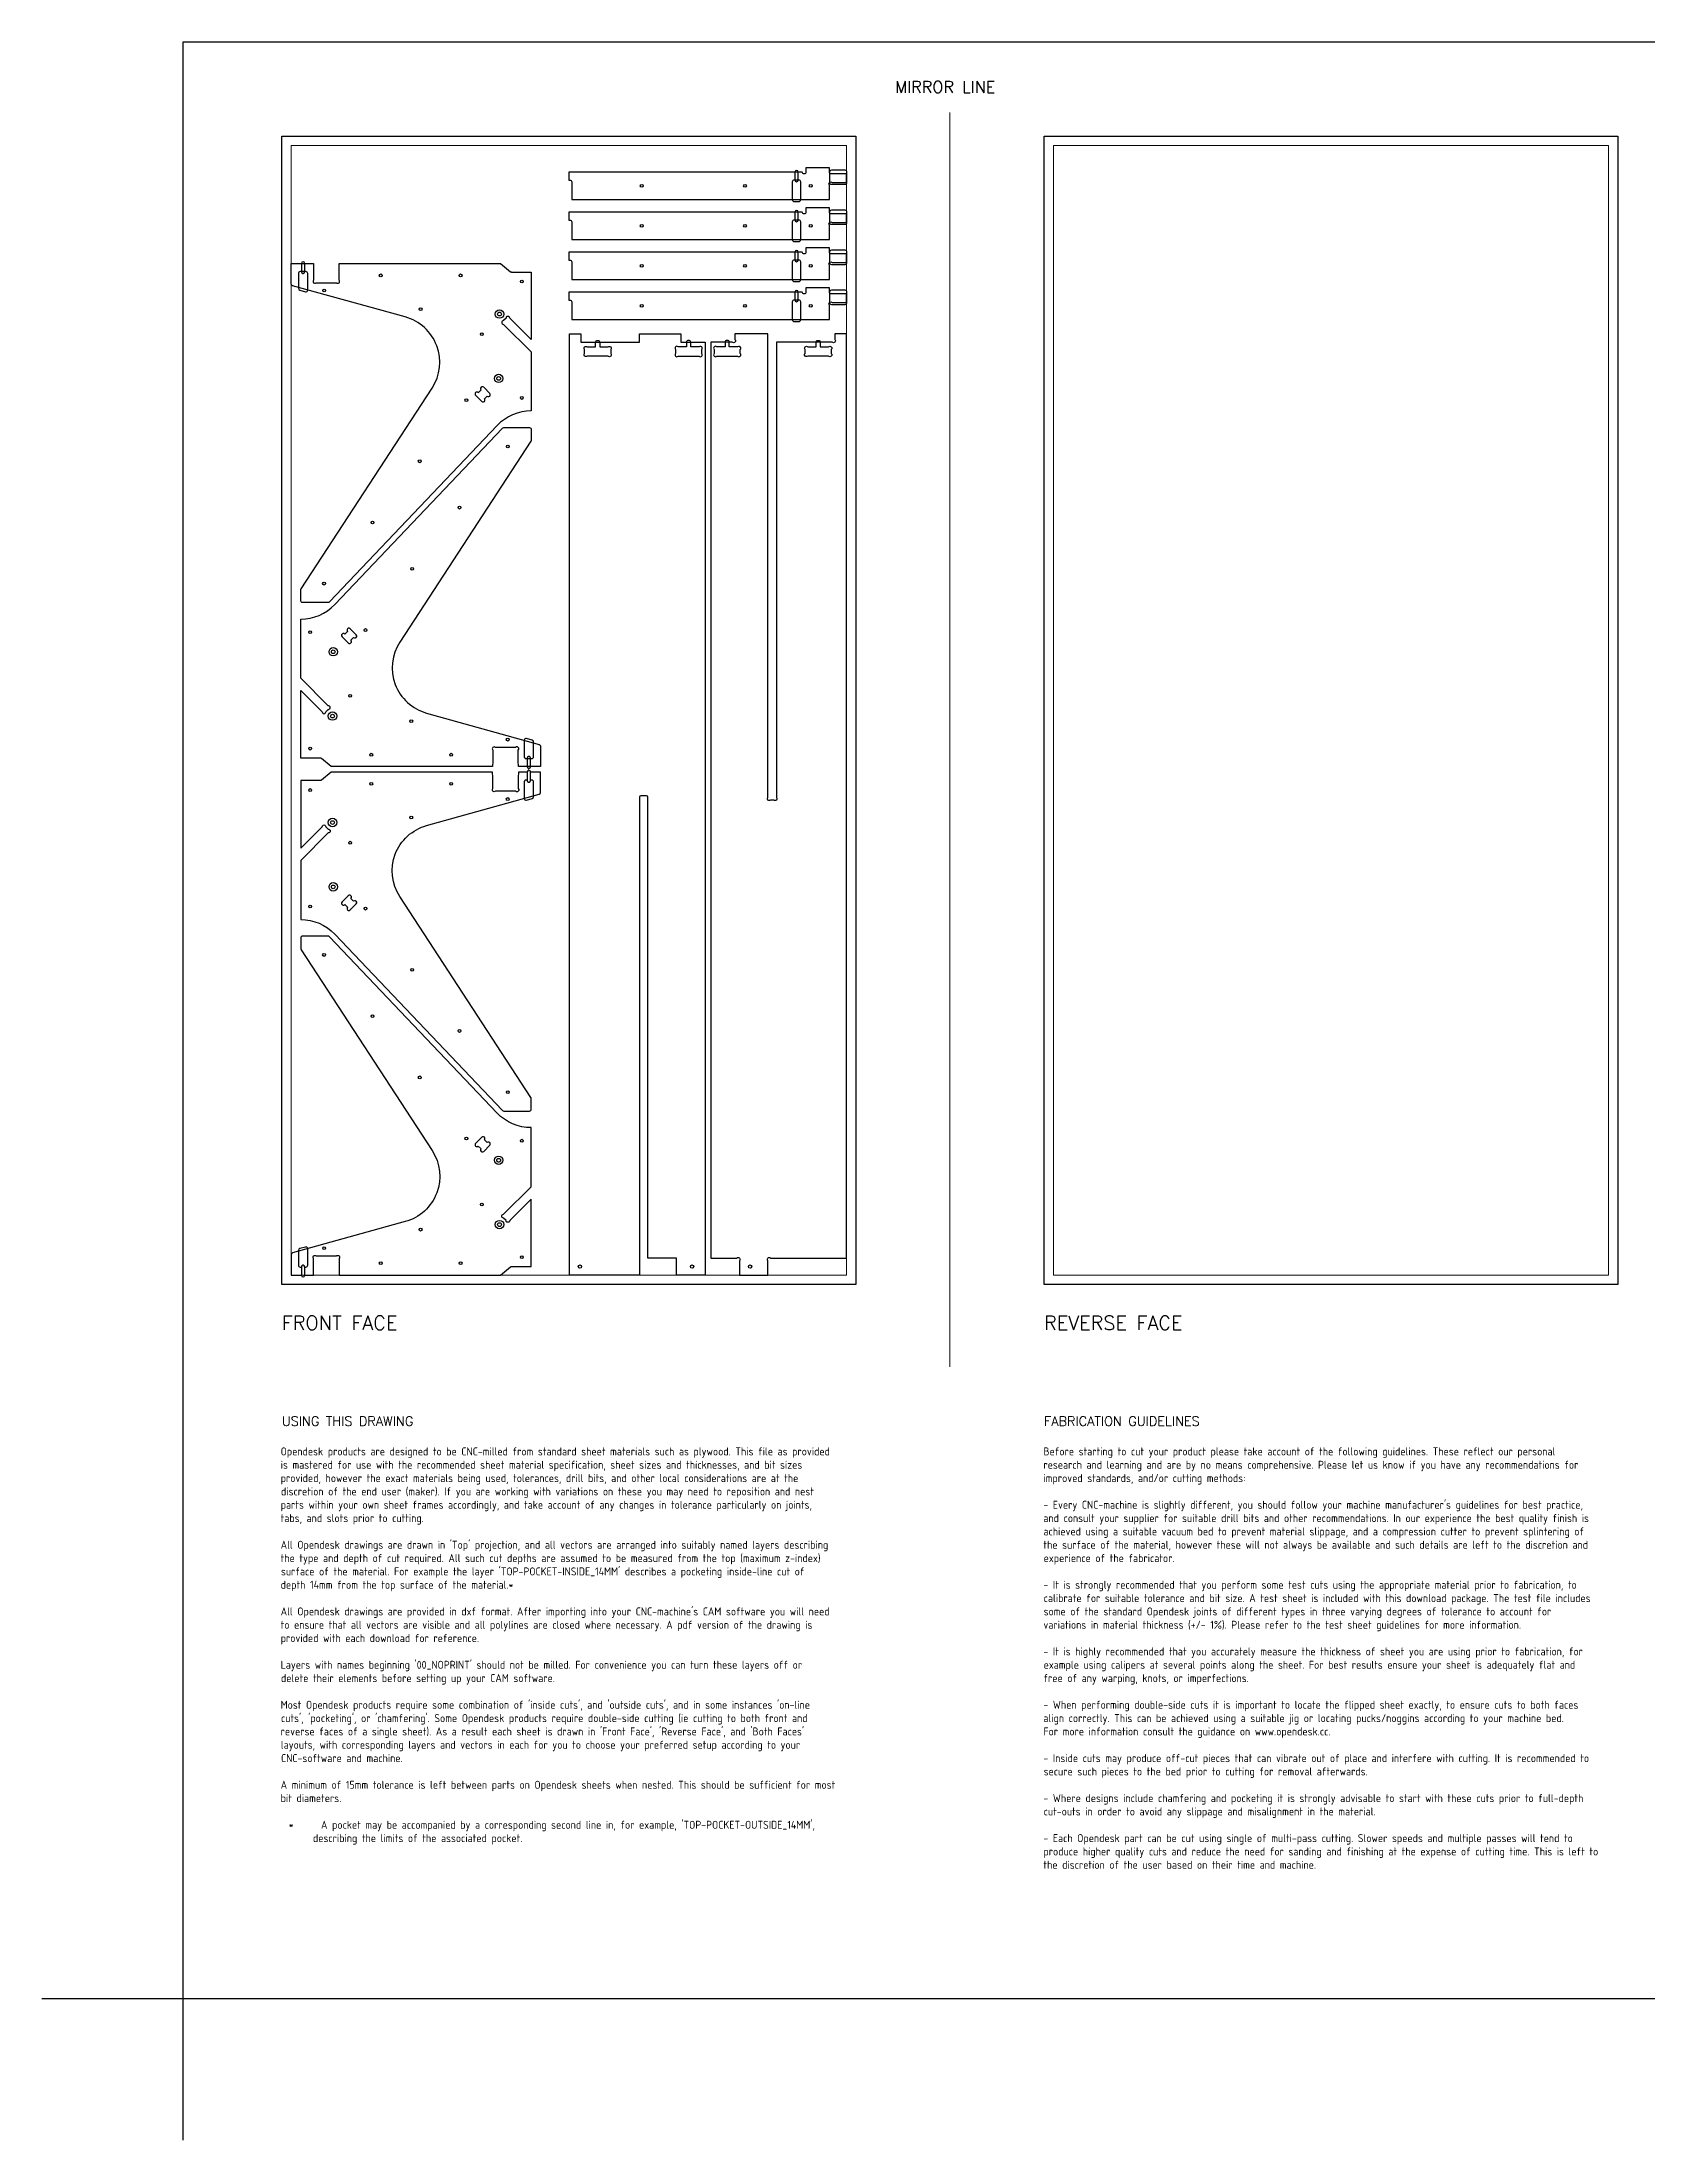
# Model space of a CAD drawing. Header units: millimetres. Extents: x -300 to 5880, y -300 to 4158.
# Drawn here: x -300 to 3112, y -300 to 4158 of the extents above; entities that cross this region are included whole.
import ezdxf
from ezdxf.enums import TextEntityAlignment as Align

# ---------------------------------------------------------------- set-up
doc = ezdxf.new("R2010")
doc.units = ezdxf.units.MM
doc.layers.add('00-NOPRINT_TEXT', color=7, linetype='Continuous', lineweight=25)
doc.layers.add('00_NOPRINT_TOLERANCE', color=7, linetype='Continuous', lineweight=5)
for name, color, linetype, lineweight, true_color in [('BOARD_$TH-NOMINAL', 3, 'Continuous', 30, 0x00ff00), ('TOP-CUT-INSIDE_18.000MM', 1, 'Continuous', 25, 0xff1c00), ('TOP-CUT-OUTSIDE_18.000MM', 220, 'Continuous', 25, 0xff00d1), ('TOP-HOLE-6.000MM-DIAM_14.000MM', 220, 'Continuous', 25, 0xff00c7), ('TOP-HOLE-6.000MM-DIAM_18.000MM', 3, 'Continuous', 25, 0x00ff0c), ('TOP-HOLE-7.000MM-DIAM_18.000MM', 3, 'Continuous', 25, 0x00ff0c), ('TOP-HOLE-8.000MM-DIAM_18.000MM', 3, 'Continuous', 25, 0x00ff0c), ('TOP-POCKET-INSIDE_16.000MM', 20, 'Continuous', 25, 0xff2100), ('TOP-POCKET-INSIDE_3.500MM', 140, 'Continuous', 25, 0x00c8ff), ('TOP-POCKET-INSIDE_4.000MM', 160, 'Continuous', 25, 0x0026ff), ('TOP-POCKET-INSIDE_6.000MM', 6, 'Continuous', 25, 0xff00e0), ('TOP-POCKET-INSIDE_9.000MM', 60, 'Continuous', 25, 0xb0ff00)]:
    doc.layers.add(name, color=color, linetype=linetype, lineweight=lineweight, true_color=true_color)
doc.styles.add('OD-ISOCP-17_240', font='isocp.shx')
doc.styles.add('OD-ISOCP-17_241', font='isocp.shx')
doc.styles.add('OD-ISOCP-17_242', font='isocp.shx')
doc.styles.add('OD-ISOCP-17_243', font='isocp.shx')
doc.styles.add('OD-ISOCP-17_244', font='isocp.shx')
doc.styles.add('OD-ISOCP-17_245', font='isocp.shx')
doc.styles.add('OD-ISOCP-17_246', font='isocp.shx')
doc.styles.add('OD-ISOCP-17_247', font='isocp.shx')
doc.styles.add('OD-ISOCP-17_248', font='isocp.shx')
doc.styles.add('OD-ISOCP-17_249', font='isocp.shx')
doc.styles.add('OD-ISOCP-17_250', font='isocp.shx')
doc.styles.add('OD-ISOCP-17_251', font='isocp.shx')
doc.styles.add('OD-ISOCP-17_252', font='isocp.shx')
doc.styles.add('OD-ISOCP-17_253', font='isocp.shx')
doc.styles.add('OD-ISOCP-17_254', font='isocp.shx')
doc.styles.add('OD-ISOCP-17_255', font='isocp.shx')
doc.styles.add('OD-ISOCP-17_256', font='isocp.shx')
doc.styles.add('OD-ISOCP-17_257', font='isocp.shx')
doc.styles.add('OD-ISOCP-17_258', font='isocp.shx')
doc.styles.add('OD-ISOCP-17_259', font='isocp.shx')
doc.styles.add('OD-ISOCP-17_260', font='isocp.shx')
doc.styles.add('OD-ISOCP-17_261', font='isocp.shx')
doc.styles.add('OD-ISOCP-17_262', font='isocp.shx')
doc.styles.add('OD-ISOCP-17_263', font='isocp.shx')
doc.styles.add('OD-ISOCP-17_264', font='isocp.shx')
doc.styles.add('OD-ISOCP-17_265', font='isocp.shx')
doc.styles.add('OD-ISOCP-17_266', font='isocp.shx')
doc.styles.add('OD-ISOCP-17_267', font='isocp.shx')
doc.styles.add('OD-ISOCP-17_268', font='isocp.shx')
doc.styles.add('OD-ISOCP-17_269', font='isocp.shx')
doc.styles.add('OD-ISOCP-17_270', font='isocp.shx')
doc.styles.add('OD-ISOCP-17_271', font='isocp.shx')
doc.styles.add('OD-ISOCP-17_272', font='isocp.shx')
doc.styles.add('OD-ISOCP-17_273', font='isocp.shx')
doc.styles.add('OD-ISOCP-17_274', font='isocp.shx')
doc.styles.add('OD-ISOCP-17_275', font='isocp.shx')
doc.styles.add('OD-ISOCP-17_276', font='isocp.shx')
doc.styles.add('OD-ISOCP-17_277', font='isocp.shx')
doc.styles.add('OD-ISOCP-17_278', font='isocp.shx')
doc.styles.add('OD-ISOCP-17_279', font='isocp.shx')
doc.styles.add('OD-ISOCP-17_280', font='isocp.shx')
doc.styles.add('OD-ISOCP-17_281', font='isocp.shx')
doc.styles.add('OD-ISOCP-17_282', font='isocp.shx')
doc.styles.add('OD-ISOCP-17_283', font='isocp.shx')
doc.styles.add('OD-ISOCP-17_284', font='isocp.shx')
doc.styles.add('OD-ISOCP-17_285', font='isocp.shx')
doc.styles.add('OD-ISOCP-17_286', font='isocp.shx')
doc.styles.add('OD-ISOCP-17_287', font='isocp.shx')
doc.styles.add('OD-ISOCP-17_288', font='isocp.shx')
doc.styles.add('OD-SIMPLEX-20_87', font='simplex.shx')
doc.styles.add('OD-SIMPLEX-20_88', font='simplex.shx')
doc.styles.add('OD-SIMPLEX-25_89', font='simplex.shx')
doc.styles.add('OD-SIMPLEX-30_88', font='simplex.shx')
doc.styles.add('OD-SIMPLEX-30_89', font='simplex.shx')

# ---------------------------------------------------------------- blocks, each defined once
blk = doc.blocks.new('Borders Opendesk_7')
at = {"layer": '00-NOPRINT_TEXT'}
for p, q in [((0, 4158), (5880, 4158)), ((0, 0), (0, 4158)), ((0, 0), (-300, 0)), ((0, -300), (0, 0)), ((5880, 0), (0, 0))]:
    blk.add_line(p, q, dxfattribs=at)
at = {"layer": '00_NOPRINT_TOLERANCE', "ltscale": 0.379043}
blk.add_line((1630, 1343.2), (1630, 4008), dxfattribs=at)
at = {"layer": '00_NOPRINT_TOLERANCE', "ltscale": 0.379202}
for p, q in [((210, 3958), (1430, 3958)), ((210, 1518), (210, 3958)), ((1430, 3958), (1430, 1518)), ((1830, 3958), (3050, 3958)), ((1830, 1518), (1830, 3958)), ((3050, 3958), (3050, 1518)), ((1430, 1518), (210, 1518)), ((3050, 1518), (1830, 1518))]:
    blk.add_line(p, q, dxfattribs=at)
at = {"layer": '00_NOPRINT_TOLERANCE', "ltscale": 0.380876}
for p, q in [((230, 3938), (1410, 3938)), ((1850, 3938), (3030, 3938)), ((1410, 1538), (230, 1538)), ((3030, 1538), (1850, 1538))]:
    blk.add_line(p, q, dxfattribs=at)
at = {"layer": '00_NOPRINT_TOLERANCE', "ltscale": 0.380023}
for p, q in [((230, 1538), (230, 3938)), ((1410, 3938), (1410, 1538)), ((1850, 1538), (1850, 3938)), ((3030, 3938), (3030, 1538))]:
    blk.add_line(p, q, dxfattribs=at)
at = {"layer": 'BOARD_$TH-NOMINAL'}
for p, q in [((210, 3958), (1430, 3958)), ((210, 1518), (210, 3958)), ((1430, 3958), (1430, 1518)), ((1830, 3958), (3050, 3958)), ((1830, 1518), (1830, 3958)), ((3050, 3958), (3050, 1518)), ((1430, 1518), (210, 1518)), ((3050, 1518), (1830, 1518))]:
    blk.add_line(p, q, dxfattribs=at)
at = {"layer": '00-NOPRINT_TEXT', "style": 'OD-SIMPLEX-25_89'}
blk.add_text('MIRROR LINE', height=25, dxfattribs=at).set_placement((1513.3, 4049.9))
at = {"layer": '00-NOPRINT_TEXT', "color": 7}
for s, height, style, p in [('FRONT FACE', 30, 'OD-SIMPLEX-30_89', (210, 1451.3)), ('REVERSE FACE', 30, 'OD-SIMPLEX-30_88', (1830, 1451.3)), ('USING THIS DRAWING', 20, 'OD-SIMPLEX-20_88', (210, 1237.4)), ('FABRICATION GUIDELINES', 20, 'OD-SIMPLEX-20_87', (1830, 1237.4))]:
    blk.add_text(s, height=height, dxfattribs=dict(at, style=style)).set_placement(p, align=Align.TOP_LEFT)
for s, style, p in [('Opendesk products are designed to be CNC-milled from standard sheet materials such as plywood. This file as provided', 'OD-ISOCP-17_265', (207.4, 1154.7)), ('Before starting to cut your product please take account of the following guidelines. These reflect our personal', 'OD-ISOCP-17_240', (1828.7, 1154.7)), ('is mastered for use with the recommended sheet material specification, sheet sizes and thicknesses, and bit sizes', 'OD-ISOCP-17_266', (207.4, 1126.3)), ('provided, however the exact materials being used, tolerances, drill bits, and other local considerations are at the', 'OD-ISOCP-17_267', (207.4, 1098)), ('research and learning and are by no means comprehensive. Please let us know if you have any recommendations for', 'OD-ISOCP-17_241', (1828.7, 1126.3)), ('improved standards, and/or cutting methods:', 'OD-ISOCP-17_242', (1828.7, 1098)), ('discretion of the end user (maker). If you are working with variations on these you may need to reposition and nest', 'OD-ISOCP-17_268', (208.1, 1069.7)), ('tabs, and slots prior to cutting.', 'OD-ISOCP-17_270', (207.4, 1013)), ('parts within your own sheet frames accordingly, and take account of any changes in tolerance particularly on joints,', 'OD-ISOCP-17_269', (207.4, 1041.3)), ("- Every CNC-machine is slightly different, you should follow your machine manufacturer's guidelines for best practice,", 'OD-ISOCP-17_243', (1828.7, 1041.3)), ('and consult your supplier for suitable drill bits and other recommendations. In our experience the best quality finish is', 'OD-ISOCP-17_244', (1828.7, 1013)), ('achieved using a suitable vacuum bed to prevent material slippage, and a compression cutter to prevent splintering of', 'OD-ISOCP-17_245', (1828.7, 984.7)), ('the type and depth of cut required. All such cut depths are assumed to be measured from the top (maximum z-index)', 'OD-ISOCP-17_272', (207.4, 928)), ("All Opendesk drawings are drawn in 'Top' projection, and all vectors are arranged into suitably named layers describing", 'OD-ISOCP-17_271', (207.4, 956.3)), ('the surface of the material, however these will not always be available and such details are left to the discretion and', 'OD-ISOCP-17_246', (1828.7, 956.3)), ('experience of the fabricator.', 'OD-ISOCP-17_247', (1829.2, 928)), ("surface of the material. For example the layer 'TOP-POCKET-INSIDE_14MM' describes a pocketing inside-line cut of", 'OD-ISOCP-17_273', (208, 899.7)), ('depth 14mm from the top surface of the material.*', 'OD-ISOCP-17_274', (207.4, 871.3)), ('- It is strongly recommended that you perform some test cuts using the appropriate material prior to fabrication, to', 'OD-ISOCP-17_248', (1828.7, 871.3)), ('calibrate for suitable tolerance and bit size. A test sheet is included with this download package. The test file includes', 'OD-ISOCP-17_249', (1829.3, 843)), ('to ensure that all vectors are visible and all polylines are closed where necessary. A pdf version of the drawing is', 'OD-ISOCP-17_276', (207.4, 786.3)), ("All Opendesk drawings are provided in dxf format. After importing into your CNC-machine's CAM software you will need", 'OD-ISOCP-17_275', (207.4, 814.7)), ('variations in material thickness (+/- 1%). Please refer to the test sheet guidelines for more information.', 'OD-ISOCP-17_251', (1828.7, 786.3)), ('some of the standard Opendesk joints of different types in three varying degrees of tolerance to account for', 'OD-ISOCP-17_250', (1829.2, 814.7)), ('provided with each download for reference.', 'OD-ISOCP-17_277', (207.4, 758)), ("Layers with names beginning '00_NOPRINT' should not be milled. For convenience you can turn these layers off or", 'OD-ISOCP-17_278', (207.4, 701.3)), ('- It is highly recommended that you accurately measure the thickness of sheet you are using prior to fabrication, for', 'OD-ISOCP-17_252', (1828.7, 729.7)), ('example using calipers at several points along the sheet. For best results ensure your sheet is adequately flat and', 'OD-ISOCP-17_253', (1829.2, 701.3)), ('delete their elements before setting up your CAM software.', 'OD-ISOCP-17_279', (208.1, 673)), ('free of any warping, knots, or imperfections.', 'OD-ISOCP-17_254', (1828.7, 673)), ("Most Opendesk products require some combination of 'inside cuts', and 'outside cuts', and in some instances 'on-line", 'OD-ISOCP-17_280', (207.4, 616.3)), ('- When performing double-side cuts it is important to locate the flipped sheet exactly, to ensure cuts to both faces', 'OD-ISOCP-17_255', (1828.7, 616.3)), ("reverse faces of a single sheet). As a result each sheet is drawn in 'Front Face', 'Reverse Face', and 'Both Faces'", 'OD-ISOCP-17_282', (207.4, 559.7)), ("cuts', 'pocketing', or 'chamfering'. Some Opendesk products require double-side cutting (ie cutting to both front and", 'OD-ISOCP-17_281', (208.1, 588)), ('align correctly. This can be achieved using a suitable jig or locating pucks/noggins according to your machine bed.', 'OD-ISOCP-17_256', (1828.7, 588)), ('layouts, with corresponding layers and vectors in each for you to choose your preferred setup according to your', 'OD-ISOCP-17_283', (207.8, 531.3)), ('For more information consult the guidance on www.opendesk.cc.', 'OD-ISOCP-17_257', (1828.7, 559.7)), ('CNC-software and machine.', 'OD-ISOCP-17_284', (208.2, 503)), ('- Inside cuts may produce off-cut pieces that can vibrate out of place and interfere with cutting. It is recommended to', 'OD-ISOCP-17_258', (1828.7, 503)), ('secure such pieces to the bed prior to cutting for removal afterwards.', 'OD-ISOCP-17_259', (1829.2, 474.7)), ('A minimum of 15mm tolerance is left between parts on Opendesk sheets when nested. This should be sufficient for most', 'OD-ISOCP-17_285', (207.4, 446.3)), ('bit diameters.', 'OD-ISOCP-17_286', (207.4, 418)), ('- Where designs include chamfering and pocketing it is strongly advisable to start with these cuts prior to full-depth', 'OD-ISOCP-17_260', (1828.7, 418)), ('cut-outs in order to avoid any slippage and misalignment in the material.', 'OD-ISOCP-17_261', (1829.3, 389.7)), ("*      A pocket may be accompanied by a corresponding second line in, for example, 'TOP-POCKET-OUTSIDE_14MM',", 'OD-ISOCP-17_287', (224.4, 361.3)), ('describing the limits of the associated pocket.', 'OD-ISOCP-17_288', (276.1, 333)), ('- Each Opendesk part can be cut using single of multi-pass cutting. Slower speeds and multiple passes will tend to', 'OD-ISOCP-17_262', (1828.7, 333)), ('produce higher quality cuts and reduce the need for sanding and finishing at the expense of cutting time. This is left to', 'OD-ISOCP-17_263', (1828.7, 304.7)), ('the discretion of the user based on their time and machine.', 'OD-ISOCP-17_264', (1828.7, 276.3))]:
    blk.add_text(s, height=17, dxfattribs=dict(at, style=style)).set_placement(p)

msp = doc.modelspace()

# ---------------------------------------------------------------- linework, layer by layer
at = {"layer": 'TOP-CUT-INSIDE_18.000MM'}
for points in [[(621.8, 3407.2), (634.9, 3394.1, 1), (640.5, 3399.8), (646.3, 3405.6, 1.001017), (652, 3411.3), (639, 3424.3, 1.001017), (633.3, 3418.6), (627.5, 3412.8, 1), (621.8, 3407.2)], [(368.2, 2898.3), (355.1, 2911.3, 1), (349.5, 2905.6), (343.7, 2899.8, 1.001017), (338, 2894.2), (351, 2881.2, 1.001017), (356.7, 2886.8), (362.5, 2892.6, 1), (368.2, 2898.3)], [(362.5, 2332.3), (356.7, 2338.1, 1.001017), (351, 2343.8), (338, 2330.8, 1.001017), (343.7, 2325.1), (349.5, 2319.3, 1), (355.1, 2313.7), (368.2, 2326.7, 1), (362.5, 2332.3)], [(627.5, 1812.1), (633.3, 1806.3, 1.001017), (639, 1800.7), (652, 1813.7, 1.001017), (646.3, 1819.4), (640.5, 1825.2, 1), (634.9, 1830.8), (621.8, 1817.8, 1), (627.5, 1812.1)]]:
    msp.add_lwpolyline(points, format="xyb", dxfattribs=at)
at = {"layer": 'TOP-CUT-OUTSIDE_18.000MM'}
for points in [[(1324, 3881.5, -1), (1316, 3881.5), (820, 3881.5), (820, 3864.5), (822, 3864.5, -0.414214), (826, 3860.5), (826, 3823), (1374, 3823), (1374, 3853.8, -1), (1379.7, 3859.5), (1410, 3859.5), (1410, 3877.5), (1378, 3877.5, -0.414214), (1374, 3881.5), (1374, 3890.5), (1324, 3890.5), (1324, 3881.5)], [(1324, 3796.5, -1), (1316, 3796.5), (820, 3796.5), (820, 3779.5), (822, 3779.5, -0.414214), (826, 3775.5), (826, 3738), (1374, 3738), (1374, 3768.8, -1), (1379.7, 3774.5), (1410, 3774.5), (1410, 3792.5), (1378, 3792.5, -0.414214), (1374, 3796.5), (1374, 3805.5), (1324, 3805.5), (1324, 3796.5)], [(1324, 3711.5, -1), (1316, 3711.5), (820, 3711.5), (820, 3694.5), (822, 3694.5, -0.414214), (826, 3690.5), (826, 3653), (1374, 3653), (1374, 3683.8, -1), (1379.7, 3689.5), (1410, 3689.5), (1410, 3707.5), (1378, 3707.5, -0.414214), (1374, 3711.5), (1374, 3720.5), (1324, 3720.5), (1324, 3711.5)], [(686.5, 3571), (681.4, 3565.9, 1), (681.4, 3557.9), (740, 3499.3), (740, 3373.9, 0.205402), (667.5, 3342.8), (311.2, 2968.2, -0.205402), (308.3, 2967), (254, 2967, -0.414214), (250, 2971), (250, 2993.8, -0.145662), (250.7, 2996), (529.3, 3422.5, 0.507384), (472.3, 3573.6), (232.9, 3640.1, -0.336829), (230, 3644), (230, 3687), (277, 3687), (277.5, 3675.5), (277.5, 3652.1, 1.000151), (283.2, 3646.5), (325.8, 3646.5, 0.999849), (331.5, 3652.1), (331.5, 3675.5), (332, 3687), (675, 3687), (695.9, 3669.9, 0.173132), (698.4, 3669), (740, 3669), (740, 3525.5), (694.5, 3571, 1.000017), (686.5, 3571)], [(1324, 3626.5, -1), (1316, 3626.5), (820, 3626.5), (820, 3609.5), (822, 3609.5, -0.414214), (826, 3605.5), (826, 3568), (1374, 3568), (1374, 3598.8, -1), (1379.7, 3604.5), (1410, 3604.5), (1410, 3622.5), (1378, 3622.5, -0.414214), (1374, 3626.5), (1374, 3635.5), (1324, 3635.5), (1324, 3626.5)], [(1176.9, 1574, -1), (1182.6, 1568.3), (1182.6, 1538), (1243.1, 1538), (1243.1, 1568.3, -1), (1248.8, 1574), (1410, 1574), (1410, 3538), (1385.5, 3538), (1385.5, 3525.7, -1), (1379.8, 3520), (1261.3, 3520), (1261.3, 2552.7, -1.000151), (1255.6, 2547), (1248.8, 2547, -1.000151), (1243.1, 2552.7), (1243.1, 3538), (1173.1, 3538), (1173.1, 3525.7, -1), (1167.4, 3520), (1121.6, 3520), (1121.6, 1574), (1176.9, 1574)], [(303.5, 2734.5), (308.6, 2739.6, 1), (308.6, 2747.6), (250, 2806.1), (250, 2931.6, 0.205402), (322.5, 2962.6), (678.8, 3337.2, -0.205402), (681.7, 3338.5), (736, 3338.5, -0.414214), (740, 3334.5), (740, 3311.7, -0.145662), (739.3, 3309.5), (460.7, 2882.9, 0.507384), (517.7, 2731.9), (757.1, 2665.3, -0.336829), (760, 2661.4), (760, 2618.5), (713, 2618.5), (712.5, 2630), (712.5, 2653.3, 1.000151), (706.8, 2659), (664.2, 2659, 0.999849), (658.5, 2653.3), (658.5, 2630), (658, 2618.5), (315, 2618.5), (294.1, 2635.6, 0.173132), (291.6, 2636.5), (250, 2636.5), (250, 2780), (295.5, 2734.5, 1.000017), (303.5, 2734.5)], [(731.5, 2606.5), (713, 2606.5), (712.5, 2595), (712.5, 2571.6, -1.000151), (706.8, 2566), (664.2, 2566, -0.999849), (658.5, 2571.6), (658.5, 2595), (658, 2606.5), (315, 2606.5), (294.1, 2589.4, -0.173132), (291.6, 2588.5), (250, 2588.5), (250, 2445), (295.5, 2490.5, -1.000017), (303.5, 2490.5), (308.6, 2485.4, -1), (308.6, 2477.4), (250, 2418.8), (250, 2293.4, -0.205402), (322.5, 2262.3), (678.8, 1887.7, 0.205402), (681.7, 1886.5), (736, 1886.5, 0.414214), (740, 1890.5), (740, 1913.3, 0.145662), (739.3, 1915.5), (460.7, 2342.1, -0.507384), (517.7, 2493.1), (757.1, 2559.7, 0.336829), (760, 2563.5), (760, 2606.5), (738.5, 2606.5)], [(258.5, 1538), (277, 1538), (277.5, 1549.5), (277.5, 1572.8, -1.000151), (283.2, 1578.5), (325.8, 1578.5, -0.999849), (331.5, 1572.8), (331.5, 1549.5), (332, 1538), (675, 1538), (695.9, 1555.1, -0.173132), (698.4, 1556), (740, 1556), (740, 1699.5), (694.5, 1654, -1.000017), (686.5, 1654), (681.4, 1659.1, -1), (681.4, 1667.1), (740, 1725.7), (740, 1851.1, -0.205402), (667.5, 1882.2), (311.2, 2256.8, 0.205402), (308.3, 2258), (254, 2258, 0.414214), (250, 2254), (250, 2231.2, 0.145662), (250.7, 2229), (529.3, 1802.4, -0.507384), (472.3, 1651.4), (232.9, 1584.8, 0.336829), (230, 1581), (230, 1538), (251.5, 1538)]]:
    msp.add_lwpolyline(points, format="xyb", dxfattribs=at)
msp.add_lwpolyline([(1109.6, 3520), (1109.6, 1538), (1048.8, 1538), (1048.8, 1574), (988.1, 1574), (988.1, 2553, 0.414214), (985.1, 2556), (972.9, 2556, 0.414214), (969.9, 2553), (969.9, 1538), (821.2, 1538), (821.2, 3538), (845.2, 3538), (845.2, 3520), (970, 3520), (970, 3538), (1058, 3538), (1058, 3520)], format="xyb", close=True, dxfattribs=at)
at = {"layer": 'TOP-HOLE-6.000MM-DIAM_14.000MM'}
for centre in [(420, 3662), (590, 3662), (300, 3629.8), (720, 3649), (505, 3590.4), (635, 3537), (602.1, 3397), (720, 3401.6), (690.4, 3298.5), (502.9, 3267), (587.5, 3168.5), (402.5, 3137), (487.1, 3038.5), (299.6, 3007), (270, 2903.8), (387.9, 2908.5), (355, 2768.5), (485, 2715), (690, 2675.6), (270, 2656.5), (400, 2643.5), (570, 2643.5), (270, 2568.5), (400, 2581.5), (570, 2581.5), (690, 2549.3), (485, 2510), (355, 2456.5), (270, 2321.1), (387.9, 2316.5), (299.6, 2218), (487.1, 2186.5), (402.5, 2088), (587.5, 2056.5), (502.9, 1958), (690.4, 1926.5), (602.1, 1828), (720, 1823.4), (635, 1688), (505, 1634.5), (300, 1595.2), (420, 1563), (590, 1563), (720, 1576)]:
    msp.add_circle(centre, 3, dxfattribs=at)
at = {"layer": 'TOP-HOLE-6.000MM-DIAM_18.000MM'}
for centre in [(974.9, 3852.2), (1194.4, 3852.2), (1334, 3852.2), (974.9, 3767.2), (1194.4, 3767.2), (1334, 3767.2), (974.9, 3682.2), (1194.4, 3682.2), (1334, 3682.2), (974.9, 3597.2), (1194.4, 3597.2), (1334, 3597.2)]:
    msp.add_circle(centre, 3, dxfattribs=at)
at = {"layer": 'TOP-HOLE-7.000MM-DIAM_18.000MM'}
for centre in [(843.5, 1556), (1081.9, 1556), (1205.1, 1556)]:
    msp.add_circle(centre, 3.5, dxfattribs=at)
at = {"layer": 'TOP-HOLE-8.000MM-DIAM_18.000MM'}
for centre in [(672.5, 3579.9), (670.8, 3443.1), (319.2, 2862.3), (317.5, 2725.6), (317.5, 2499.4), (319.2, 2362.7), (670.8, 1781.8), (672.5, 1645.1)]:
    msp.add_circle(centre, 4, dxfattribs=at)
at = {"layer": 'TOP-POCKET-INSIDE_16.000MM'}
for points in [[(876.7, 3520, -0.414214), (880.7, 3524), (881.7, 3524, -0.414214), (885.7, 3520), (885.7, 3510.2), (903.3, 3510.2, -1), (909, 3504.5), (909, 3496.1, -1), (903.3, 3490.5), (859.1, 3490.5, -1), (853.4, 3496.1), (853.4, 3504.5, -1), (859.1, 3510.2), (876.7, 3510.2), (876.7, 3520)], [(1079.1, 3520, 0.414214), (1075.1, 3524), (1074.1, 3524, 0.414214), (1070.1, 3520), (1070.1, 3510.2), (1052.5, 3510.2, 1), (1046.8, 3504.5), (1046.8, 3496.1, 1), (1052.5, 3490.5), (1096.7, 3490.5, 1), (1102.4, 3496.1), (1102.4, 3504.5, 1), (1096.7, 3510.2), (1079.1, 3510.2), (1079.1, 3520)]]:
    msp.add_lwpolyline(points, format="xyb", dxfattribs=at)
for points in [[(1161.1, 3520, 0.414214), (1157.1, 3524), (1156.1, 3524, 0.414214), (1152.1, 3520), (1152.1, 3510.2), (1134.5, 3510.2, 1), (1128.8, 3504.5), (1128.8, 3496.1, 1), (1134.5, 3490.5), (1178.7, 3490.5, 1), (1184.4, 3496.1), (1184.4, 3504.5, 1), (1178.7, 3510.2), (1161.1, 3510.2)], [(1377.8, 3504.5), (1377.8, 3496.1, -1), (1372.1, 3490.5), (1327.9, 3490.5, -1), (1322.2, 3496.1), (1322.2, 3504.5, -1), (1327.9, 3510.2), (1345.5, 3510.2), (1345.5, 3520, -0.414214), (1349.5, 3524), (1350.5, 3524, -0.414214), (1354.5, 3520), (1354.5, 3510.2), (1372.1, 3510.2, -1)]]:
    msp.add_lwpolyline(points, format="xyb", close=True, dxfattribs=at)
at = {"layer": 'TOP-POCKET-INSIDE_3.500MM'}
for points in [[(251.5, 3687.5), (251.5, 3669.5, 0.375761), (254.5, 3666), (255.5, 3666, 0.375761), (258.5, 3669.5), (258.5, 3687.5, 1)], [(738.5, 2618), (738.5, 2636, 0.375761), (735.5, 2639.5), (734.5, 2639.5, 0.375761), (731.5, 2636), (731.5, 2618, 1)], [(735.5, 2585.5, 0.375761), (738.5, 2589), (738.5, 2607, 1), (731.5, 2607), (731.5, 2589, 0.375761), (734.5, 2585.5)], [(258.5, 1537.5), (258.5, 1555.5, 0.375761), (255.5, 1559), (254.5, 1559, 0.375761), (251.5, 1555.5), (251.5, 1537.5, 1)]]:
    msp.add_lwpolyline(points, format="xyb", close=True, dxfattribs=at)
at = {"layer": 'TOP-POCKET-INSIDE_4.000MM'}
for points in [[(1307.5, 3864.5), (1307.5, 3881.5, 1), (1300.5, 3881.5), (1300.5, 3864.5, 1)], [(1307.5, 3779.5), (1307.5, 3796.5, 1), (1300.5, 3796.5), (1300.5, 3779.5, 1)], [(1307.5, 3694.5), (1307.5, 3711.5, 1), (1300.5, 3711.5), (1300.5, 3694.5, 1)], [(1307.5, 3609.5), (1307.5, 3626.5, 1), (1300.5, 3626.5), (1300.5, 3609.5, 1)]]:
    msp.add_lwpolyline(points, format="xyb", close=True, dxfattribs=at)
at = {"layer": 'TOP-POCKET-INSIDE_6.000MM'}
for centre in [(672.5, 3579.9), (670.8, 3443.1), (319.2, 2862.3), (317.5, 2725.6), (317.5, 2499.4), (319.2, 2362.7), (670.8, 1781.8), (672.5, 1645.1)]:
    msp.add_circle(centre, 9, dxfattribs=at)
at = {"layer": 'TOP-POCKET-INSIDE_9.000MM'}
for points in [[(1378, 3855.5), (1407, 3855.5, 0.414214), (1411, 3859.5), (1411, 3881.5, 0.414214), (1407, 3885.5), (1378, 3885.5, 0.414214), (1374, 3881.5), (1374, 3859.5, 0.414214)], [(1295, 3823, 0.414214), (1299, 3819), (1309, 3819, 0.414214), (1313, 3823), (1313, 3860.5, 0.414214), (1309, 3864.5), (1299, 3864.5, 0.414214), (1295, 3860.5)], [(1378, 3770.5), (1407, 3770.5, 0.414214), (1411, 3774.5), (1411, 3796.5, 0.414214), (1407, 3800.5), (1378, 3800.5, 0.414214), (1374, 3796.5), (1374, 3774.5, 0.414214)], [(1295, 3738, 0.414214), (1299, 3734), (1309, 3734, 0.414214), (1313, 3738), (1313, 3775.5, 0.414214), (1309, 3779.5), (1299, 3779.5, 0.414214), (1295, 3775.5)], [(1378, 3685.5), (1407, 3685.5, 0.414214), (1411, 3689.5), (1411, 3711.5, 0.414214), (1407, 3715.5), (1378, 3715.5, 0.414214), (1374, 3711.5), (1374, 3689.5, 0.414214)], [(247.9, 3630.8), (259.9, 3627.4, 0.496078), (265, 3631.3), (265, 3666, 0.414214), (261, 3670), (249, 3670, 0.414214), (245, 3666), (245, 3634.6, 0.336829)], [(1295, 3653, 0.414214), (1299, 3649), (1309, 3649, 0.414214), (1313, 3653), (1313, 3690.5, 0.414214), (1309, 3694.5), (1299, 3694.5, 0.414214), (1295, 3690.5)], [(1378, 3600.5), (1407, 3600.5, 0.414214), (1411, 3604.5), (1411, 3626.5, 0.414214), (1407, 3630.5), (1378, 3630.5, 0.414214), (1374, 3626.5), (1374, 3604.5, 0.414214)], [(1295, 3568, 0.414214), (1299, 3564), (1309, 3564, 0.414214), (1313, 3568), (1313, 3605.5, 0.414214), (1309, 3609.5), (1299, 3609.5, 0.414214), (1295, 3605.5)], [(730.1, 2678, 0.496078), (725, 2674.1), (725, 2639.5, 0.414214), (729, 2635.5), (741, 2635.5, 0.414214), (745, 2639.5), (745, 2670.8, 0.336829), (742.1, 2674.7)]]:
    msp.add_lwpolyline(points, format="xyb", close=True, dxfattribs=at)
for points in [[(731.5, 2589.5), (729, 2589.5, 0.414214), (725, 2585.5), (725, 2550.8, 0.496078), (730.1, 2547), (742.1, 2550.3, 0.336829), (745, 2554.2), (745, 2585.5, 0.414214), (741, 2589.5), (738.5, 2589.5)], [(258.5, 1555), (261, 1555, 0.414214), (265, 1559), (265, 1593.7, 0.496078), (259.9, 1597.5), (247.9, 1594.2, 0.336829), (245, 1590.3), (245, 1559, 0.414214), (249, 1555), (251.5, 1555)]]:
    msp.add_lwpolyline(points, format="xyb", dxfattribs=at)

# ---------------------------------------------------------------- block references
msp.add_blockref('Borders Opendesk_7', (0, 0))

doc.saveas('drawing.dxf')
